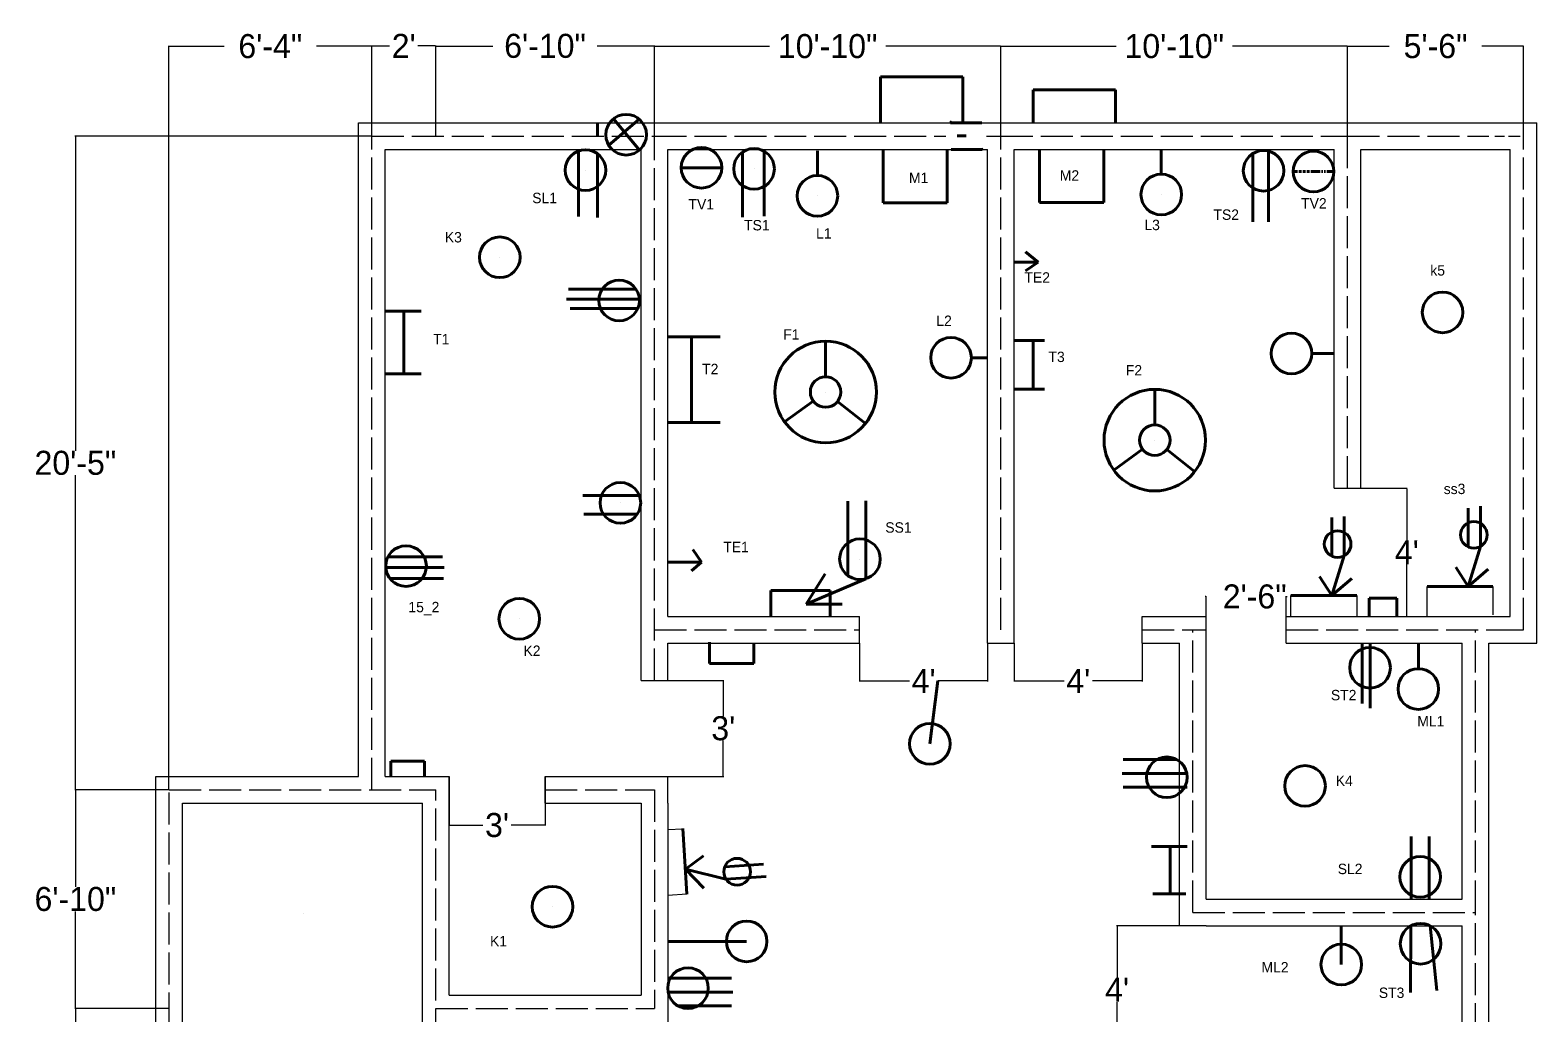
# Model space of a CAD drawing. Header units: inches. Extents: x -92 to 883, y -66 to 818.
# Drawn here: x -88 to 477, y 399 to 768 of the extents above; entities that cross this region are included whole.
import ezdxf

# ---------------------------------------------------------------- set-up
doc = ezdxf.new("R2010")
doc.units = ezdxf.units.IN
doc.header["$MEASUREMENT"] = 0
for name, pattern in [('ACAD_ISO02W100', [15, 12, -3]), ('ACAD_ISO03W100', [30, 12, -18]), ('DASHED', [0.75, 0.5, -0.25]), ('DASHED2', [0.375, 0.25, -0.125]), ('DASHEDX2', [1.5, 1, -0.5]), ('PHANTOMX2', [5, 2.5, -0.5, 0.5, -0.5, 0.5, -0.5])]:
    doc.linetypes.add(name, pattern=pattern)
doc.dimstyles.get("Standard").update_dxf_attribs({"dimtxt": 9, "dimasz": 0.18, "dimexe": 0.18, "dimexo": 0.0625, "dimgap": 0.09, "dimtad": 0, "dimtih": 1, "dimtoh": 1, "dimdec": 0, "dimzin": 0, "dimdsep": 46, "dimlunit": 3, "dimtxsty": 'Standard', "dimcen": 0.09, "dimaunit": 1, "dimadec": 0, "dimazin": 0, "dimtfac": 1, "dimtdec": 0, "dimtofl": 0, "dimtmove": 0, "dimatfit": 3, "dimfxl": 1, "dimtolj": 1, "dimtzin": 0, "dimarcsym": 0})

# ---------------------------------------------------------------- blocks, each defined once
blk = doc.blocks.new('*D2')
at = {"color": 0, "lineweight": -2}
for p, q in [((-36.21, 401.09), (-71.47, 401.09)), ((-71.29, 400.91), (-71.29, 347.68)), ((-71.29, 285.27), (-71.29, 338.5)), ((-36.21, 285.09), (-71.47, 285.09))]:
    blk.add_line(p, q, dxfattribs=at)
at = {"color": 0}
for points in [[(-71.32, 400.91), (-71.26, 400.91), (-71.29, 401.09)], [(-71.32, 285.27), (-71.26, 285.27), (-71.29, 285.09)]]:
    blk.add_solid(points, dxfattribs=at)
at = {"layer": 'Defpoints', "color": 0}
for p in [(-71.29, 401.09), (-36.14, 401.09), (-36.14, 285.09)]:
    blk.add_point(p, dxfattribs=at)
at = {"color": 0, "insert": (-71.29, 343.09), "char_height": 9, "attachment_point": 5}
blk.add_mtext('\\A1;9\'-8"', dxfattribs=at)
blk = doc.blocks.new('*D3')
at = {"color": 0, "lineweight": -2}
for p, q in [((-36.21, 483.09), (-71.47, 483.09)), ((-71.29, 482.91), (-71.29, 446.68)), ((-71.29, 401.27), (-71.29, 437.5)), ((-36.21, 401.09), (-71.47, 401.09))]:
    blk.add_line(p, q, dxfattribs=at)
at = {"color": 0}
for points in [[(-71.32, 482.91), (-71.26, 482.91), (-71.29, 483.09)], [(-71.32, 401.27), (-71.26, 401.27), (-71.29, 401.09)]]:
    blk.add_solid(points, dxfattribs=at)
at = {"layer": 'Defpoints', "color": 0}
for p in [(-71.29, 483.09), (-36.14, 483.09), (-36.14, 401.09)]:
    blk.add_point(p, dxfattribs=at)
at = {"color": 0, "insert": (-71.29, 442.09), "char_height": 9, "attachment_point": 5}
blk.add_mtext('\\A1;6\'-10"', dxfattribs=at)
blk = doc.blocks.new('*D4')
at = {"color": 0, "lineweight": -2}
for p, q in [((39.79, 728.09), (-71.47, 728.09)), ((-71.29, 727.91), (-71.29, 610.18)), ((-71.29, 483.27), (-71.29, 601)), ((-36.21, 483.09), (-71.47, 483.09))]:
    blk.add_line(p, q, dxfattribs=at)
at = {"color": 0}
for points in [[(-71.32, 727.91), (-71.26, 727.91), (-71.29, 728.09)], [(-71.32, 483.27), (-71.26, 483.27), (-71.29, 483.09)]]:
    blk.add_solid(points, dxfattribs=at)
at = {"layer": 'Defpoints', "color": 0}
for p in [(-71.29, 728.09), (39.86, 728.09), (-36.14, 483.09)]:
    blk.add_point(p, dxfattribs=at)
at = {"color": 0, "insert": (-71.29, 605.59), "char_height": 9, "attachment_point": 5}
blk.add_mtext('\\A1;20\'-5"', dxfattribs=at)
blk = doc.blocks.new('*D13')
at = {"color": 0, "lineweight": -2}
for p, q in [((342.79, 432.09), (319.23, 432.09)), ((319.41, 431.91), (319.41, 412.68)), ((319.41, 384.27), (319.41, 403.5)), ((342.79, 384.09), (319.23, 384.09))]:
    blk.add_line(p, q, dxfattribs=at)
at = {"color": 0}
for points in [[(319.38, 431.91), (319.44, 431.91), (319.41, 432.09)], [(319.38, 384.27), (319.44, 384.27), (319.41, 384.09)]]:
    blk.add_solid(points, dxfattribs=at)
at = {"layer": 'Defpoints', "color": 0}
for p in [(319.41, 432.09), (342.86, 432.09), (342.86, 384.09)]:
    blk.add_point(p, dxfattribs=at)
at = {"color": 0, "insert": (319.41, 408.09), "char_height": 9, "attachment_point": 5}
blk.add_mtext("\\A1;4'", dxfattribs=at)
blk = doc.blocks.new('*D14')
at = {"color": 0, "lineweight": -2}
for p, q in [((352.68, 555.5), (352.5, 555.5)), ((352.86, 548.15), (352.86, 555.68)), ((382.86, 548.15), (382.86, 555.68)), ((383.04, 555.5), (383.22, 555.5))]:
    blk.add_line(p, q, dxfattribs=at)
at = {"color": 0}
for points in [[(352.68, 555.53), (352.68, 555.47), (352.86, 555.5)], [(383.04, 555.53), (383.04, 555.47), (382.86, 555.5)]]:
    blk.add_solid(points, dxfattribs=at)
at = {"layer": 'Defpoints', "color": 0}
for p in [(352.86, 555.5), (352.86, 548.09), (382.86, 548.09)]:
    blk.add_point(p, dxfattribs=at)
at = {"color": 0, "insert": (371.03, 555.5), "char_height": 9, "attachment_point": 5}
blk.add_mtext('\\A1;2\'-6"', dxfattribs=at)
blk = doc.blocks.new('*D15')
at = {"color": 0, "lineweight": -2}
for p, q in [((410.92, 596.09), (428.26, 596.09)), ((428.08, 595.91), (428.08, 576.68)), ((428.08, 548.27), (428.08, 567.5)), ((410.92, 548.09), (428.26, 548.09))]:
    blk.add_line(p, q, dxfattribs=at)
at = {"color": 0}
for points in [[(428.05, 595.91), (428.11, 595.91), (428.08, 596.09)], [(428.05, 548.27), (428.11, 548.27), (428.08, 548.09)]]:
    blk.add_solid(points, dxfattribs=at)
at = {"layer": 'Defpoints', "color": 0}
for p in [(410.86, 596.09), (410.86, 548.09), (428.08, 548.09)]:
    blk.add_point(p, dxfattribs=at)
at = {"color": 0, "insert": (428.08, 572.09), "char_height": 9, "attachment_point": 5}
blk.add_mtext("\\A1;4'", dxfattribs=at)
blk = doc.blocks.new('*D16')
at = {"color": 0, "lineweight": -2}
for p, q in [((280.86, 538.03), (280.86, 523.72)), ((328.86, 538.03), (328.86, 523.72)), ((281.04, 523.9), (299.52, 523.9)), ((328.68, 523.9), (310.2, 523.9))]:
    blk.add_line(p, q, dxfattribs=at)
at = {"color": 0}
for points in [[(281.04, 523.93), (281.04, 523.87), (280.86, 523.9)], [(328.68, 523.93), (328.68, 523.87), (328.86, 523.9)]]:
    blk.add_solid(points, dxfattribs=at)
at = {"layer": 'Defpoints', "color": 0}
for p in [(280.86, 538.09), (328.86, 538.09), (328.86, 523.9)]:
    blk.add_point(p, dxfattribs=at)
at = {"color": 0, "insert": (304.86, 523.9), "char_height": 9, "attachment_point": 5}
blk.add_mtext("\\A1;4'", dxfattribs=at)
blk = doc.blocks.new('*D17')
at = {"color": 0, "lineweight": -2}
for p, q in [((222.86, 538.03), (222.86, 523.72)), ((270.86, 538.03), (270.86, 523.72)), ((223.04, 523.9), (241.52, 523.9)), ((270.68, 523.9), (252.2, 523.9))]:
    blk.add_line(p, q, dxfattribs=at)
at = {"color": 0}
for points in [[(223.04, 523.93), (223.04, 523.87), (222.86, 523.9)], [(270.68, 523.93), (270.68, 523.87), (270.86, 523.9)]]:
    blk.add_solid(points, dxfattribs=at)
at = {"layer": 'Defpoints', "color": 0}
for p in [(222.86, 538.09), (270.86, 538.09), (270.86, 523.9)]:
    blk.add_point(p, dxfattribs=at)
at = {"color": 0, "insert": (246.86, 523.9), "char_height": 9, "attachment_point": 5}
blk.add_mtext("\\A1;4'", dxfattribs=at)
blk = doc.blocks.new('*D18')
at = {"color": 0, "lineweight": -2}
for p, q in [((150.92, 524.09), (171.9, 524.09)), ((171.72, 523.91), (171.72, 510.68)), ((171.72, 488.27), (171.72, 501.5)), ((150.92, 488.09), (171.9, 488.09))]:
    blk.add_line(p, q, dxfattribs=at)
at = {"color": 0}
for points in [[(171.69, 523.91), (171.75, 523.91), (171.72, 524.09)], [(171.69, 488.27), (171.75, 488.27), (171.72, 488.09)]]:
    blk.add_solid(points, dxfattribs=at)
at = {"layer": 'Defpoints', "color": 0}
for p in [(150.86, 524.09), (171.72, 524.09), (150.86, 488.09)]:
    blk.add_point(p, dxfattribs=at)
at = {"color": 0, "insert": (171.72, 506.09), "char_height": 9, "attachment_point": 5}
blk.add_mtext("\\A1;3'", dxfattribs=at)
blk = doc.blocks.new('*D19')
at = {"color": 0, "lineweight": -2}
for p, q in [((68.86, 488.03), (68.86, 469.64)), ((104.86, 488.03), (104.86, 469.64)), ((69.04, 469.82), (81.52, 469.82)), ((104.68, 469.82), (92.2, 469.82))]:
    blk.add_line(p, q, dxfattribs=at)
at = {"color": 0}
for points in [[(69.04, 469.85), (69.04, 469.79), (68.86, 469.82)], [(104.68, 469.85), (104.68, 469.79), (104.86, 469.82)]]:
    blk.add_solid(points, dxfattribs=at)
at = {"layer": 'Defpoints', "color": 0}
for p in [(68.86, 488.09), (104.86, 488.09), (68.86, 469.82)]:
    blk.add_point(p, dxfattribs=at)
at = {"color": 0, "insert": (86.86, 469.82), "char_height": 9, "attachment_point": 5}
blk.add_mtext("\\A1;3'", dxfattribs=at)
blk = doc.blocks.new('*D21')
at = {"color": 0, "lineweight": -2}
for p, q in [((-36.21, 483.15), (-36.21, 761.99)), ((-36.03, 761.81), (-15.52, 761.81)), ((39.68, 761.81), (19.16, 761.81)), ((39.86, 728.15), (39.86, 761.99))]:
    blk.add_line(p, q, dxfattribs=at)
at = {"color": 0}
for points in [[(-36.03, 761.84), (-36.03, 761.78), (-36.21, 761.81)], [(39.68, 761.84), (39.68, 761.78), (39.86, 761.81)]]:
    blk.add_solid(points, dxfattribs=at)
at = {"layer": 'Defpoints', "color": 0}
for p in [(39.86, 761.81), (39.86, 728.09), (-36.21, 483.09)]:
    blk.add_point(p, dxfattribs=at)
at = {"color": 0, "insert": (1.82, 761.81), "char_height": 9, "attachment_point": 5}
blk.add_mtext('\\A1;6\'-4"', dxfattribs=at)
blk = doc.blocks.new('*D22')
at = {"color": 0, "lineweight": -2}
for p, q in [((145.86, 728.15), (145.86, 761.99)), ((146.04, 761.81), (189.02, 761.81)), ((275.68, 761.81), (232.7, 761.81)), ((275.86, 728.15), (275.86, 761.99))]:
    blk.add_line(p, q, dxfattribs=at)
at = {"color": 0}
for points in [[(146.04, 761.84), (146.04, 761.78), (145.86, 761.81)], [(275.68, 761.84), (275.68, 761.78), (275.86, 761.81)]]:
    blk.add_solid(points, dxfattribs=at)
at = {"layer": 'Defpoints', "color": 0}
for p in [(275.86, 761.81), (145.86, 728.09), (275.86, 728.09)]:
    blk.add_point(p, dxfattribs=at)
at = {"color": 0, "insert": (210.86, 761.81), "char_height": 9, "attachment_point": 5}
blk.add_mtext('\\A1;10\'-10"', dxfattribs=at)
blk = doc.blocks.new('*D23')
at = {"color": 0, "lineweight": -2}
for p, q in [((275.86, 728.15), (275.86, 761.99)), ((276.04, 761.81), (319.02, 761.81)), ((405.68, 761.81), (362.7, 761.81)), ((405.86, 728.15), (405.86, 761.99))]:
    blk.add_line(p, q, dxfattribs=at)
at = {"color": 0}
for points in [[(276.04, 761.84), (276.04, 761.78), (275.86, 761.81)], [(405.68, 761.84), (405.68, 761.78), (405.86, 761.81)]]:
    blk.add_solid(points, dxfattribs=at)
at = {"layer": 'Defpoints', "color": 0}
for p in [(405.86, 761.81), (275.86, 728.09), (405.86, 728.09)]:
    blk.add_point(p, dxfattribs=at)
at = {"color": 0, "insert": (340.86, 761.81), "char_height": 9, "attachment_point": 5}
blk.add_mtext('\\A1;10\'-10"', dxfattribs=at)
blk = doc.blocks.new('*D24')
at = {"color": 0, "lineweight": -2}
for p, q in [((405.86, 728.15), (405.86, 761.99)), ((406.04, 761.81), (421.52, 761.81)), ((471.68, 761.81), (456.2, 761.81)), ((471.86, 728.15), (471.86, 761.99))]:
    blk.add_line(p, q, dxfattribs=at)
at = {"color": 0}
for points in [[(406.04, 761.84), (406.04, 761.78), (405.86, 761.81)], [(471.68, 761.84), (471.68, 761.78), (471.86, 761.81)]]:
    blk.add_solid(points, dxfattribs=at)
at = {"layer": 'Defpoints', "color": 0}
for p in [(471.86, 761.81), (405.86, 728.09), (471.86, 728.09)]:
    blk.add_point(p, dxfattribs=at)
at = {"color": 0, "insert": (438.86, 761.81), "char_height": 9, "attachment_point": 5}
blk.add_mtext('\\A1;5\'-6"', dxfattribs=at)
blk = doc.blocks.new('*D25')
at = {"color": 0, "lineweight": -2}
for p, q in [((39.86, 728.21), (39.86, 762.12)), ((40.04, 761.94), (46.52, 761.94)), ((63.68, 761.94), (57.2, 761.94)), ((63.86, 728.15), (63.86, 762.12))]:
    blk.add_line(p, q, dxfattribs=at)
at = {"color": 0}
for points in [[(40.04, 761.97), (40.04, 761.91), (39.86, 761.94)], [(63.68, 761.97), (63.68, 761.91), (63.86, 761.94)]]:
    blk.add_solid(points, dxfattribs=at)
at = {"layer": 'Defpoints', "color": 0}
for p in [(63.86, 761.94), (39.86, 728.15), (63.86, 728.09)]:
    blk.add_point(p, dxfattribs=at)
at = {"color": 0, "insert": (51.86, 761.94), "char_height": 9, "attachment_point": 5}
blk.add_mtext("\\A1;2'", dxfattribs=at)
blk = doc.blocks.new('*D26')
at = {"color": 0, "lineweight": -2}
for p, q in [((63.86, 728.21), (63.86, 762.08)), ((64.04, 761.9), (85.27, 761.9)), ((145.68, 761.9), (124.45, 761.9)), ((145.86, 728.21), (145.86, 762.08))]:
    blk.add_line(p, q, dxfattribs=at)
at = {"color": 0}
for points in [[(64.04, 761.93), (64.04, 761.87), (63.86, 761.9)], [(145.68, 761.93), (145.68, 761.87), (145.86, 761.9)]]:
    blk.add_solid(points, dxfattribs=at)
at = {"layer": 'Defpoints', "color": 0}
for p in [(145.86, 761.9), (63.86, 728.15), (145.86, 728.15)]:
    blk.add_point(p, dxfattribs=at)
at = {"color": 0, "insert": (104.86, 761.9), "char_height": 9, "attachment_point": 5}
blk.add_mtext('\\A1;6\'-10"', dxfattribs=at)

msp = doc.modelspace()

# ---------------------------------------------------------------- linework, layer by layer
for p, q in [((63.86, 733.09), (63.86, 749.06)), ((34.86, 733.09), (256.93, 733.09)), ((34.86, 488.09), (34.86, 733.09)), ((268.68, 733.09), (458.86, 733.09)), ((458.86, 733.09), (476.86, 733.09)), ((476.86, 538.09), (476.86, 733.09)), ((461.08, 728.09), (464.7, 728.09)), ((466.16, 728.09), (470.57, 728.09)), ((44.86, 723.09), (140.86, 723.09)), ((44.86, 488.09), (44.86, 723.09)), ((140.86, 524.09), (140.86, 723.09)), ((150.86, 548.09), (150.86, 723.09)), ((150.86, 723.09), (257.17, 723.09)), ((268.43, 723.09), (270.86, 723.09)), ((270.86, 538.09), (270.86, 723.09)), ((280.86, 538.09), (280.86, 723.09)), ((280.86, 723.09), (400.86, 723.09)), ((400.86, 596.09), (400.86, 723.09)), ((410.86, 596.09), (410.86, 723.09)), ((410.86, 723.09), (458.86, 723.09)), ((458.86, 723.09), (466.86, 723.09)), ((466.86, 548.09), (466.86, 723.09)), ((400.86, 596.09), (410.86, 596.09)), ((384.6, 548.09), (384.6, 555.88)), ((409.28, 555.88), (409.28, 548.09)), ((435.71, 548.26), (435.71, 559.33)), ((460.39, 559.33), (460.39, 548.62)), ((150.86, 548.09), (222.86, 548.09)), ((222.86, 538.09), (222.86, 548.09)), ((328.86, 548.09), (352.86, 548.09)), ((328.86, 538.09), (328.86, 548.09)), ((352.86, 442.09), (352.86, 548.09)), ((382.86, 538.09), (382.86, 548.09)), ((382.86, 548.09), (400.86, 548.09)), ((400.86, 548.09), (410.86, 548.09)), ((410.86, 548.09), (458.86, 548.09)), ((458.86, 548.09), (466.86, 548.09)), ((458.86, 543.09), (471.86, 543.09)), ((150.86, 538.09), (222.86, 538.09)), ((150.86, 524.09), (150.86, 538.09)), ((270.86, 538.09), (280.86, 538.09)), ((328.86, 538.09), (342.86, 538.09)), ((342.86, 432.09), (342.86, 538.09)), ((382.86, 538.09), (448.86, 538.09)), ((448.86, 442.09), (448.86, 538.09)), ((458.86, 538.09), (476.86, 538.09)), ((458.86, 290.09), (458.86, 538.09)), ((140.86, 524.09), (150.86, 524.09)), ((-41.14, -29.91), (-41.14, 488.09)), ((-41.14, 488.09), (34.86, 488.09)), ((44.86, 488.09), (68.86, 488.09)), ((68.86, 406.09), (68.86, 488.09)), ((104.86, 478.09), (104.86, 488.09)), ((104.86, 488.09), (150.86, 488.09)), ((150.86, 478.09), (150.86, 488.09)), ((-31.14, -19.91), (-31.14, 478.09)), ((-31.14, 478.09), (58.86, 478.09)), ((58.86, 374.09), (58.86, 478.09)), ((104.86, 478.09), (140.86, 478.09)), ((140.86, 478.09), (140.86, 406.09)), ((150.86, 478.09), (150.86, 396.09)), ((150.86, 468.14), (156.51, 468.5)), ((158.1, 443.98), (150.86, 443.51)), ((352.86, 442.09), (448.86, 442.09)), ((352.86, 432.09), (342.86, 432.09)), ((352.86, 432.09), (448.86, 432.09)), ((448.86, 336.09), (448.86, 432.09)), ((68.86, 406.09), (140.86, 406.09))]:
    msp.add_line(p, q)
at = {"lineweight": 106}
for p, q in [((230.66, 750.35), (261.6, 750.35)), ((230.66, 733.09), (230.66, 750.35)), ((261.6, 750.35), (261.6, 733.09)), ((287.93, 745.44), (318.87, 745.44)), ((287.93, 733.09), (287.93, 745.44)), ((318.87, 745.44), (318.87, 733.09)), ((124.5, 733.09), (124.5, 728.09)), ((128.77, 724.68), (140.12, 734.53)), ((130.55, 734.62), (140.24, 722.85)), ((256.93, 733.09), (268.68, 733.09)), ((135.28, 728.64), (135.28, 728.64)), ((230.66, 728), (230.66, 728.09)), ((262.8, 728.23), (259.4, 728.23)), ((262.8, 728.23), (262.8, 728.23)), ((117.47, 722.57), (117.47, 698)), ((124.5, 721.55), (124.5, 697.61)), ((178.86, 722.08), (178.86, 697.79)), ((187.01, 722.46), (187.01, 698.16)), ((207.02, 713.34), (207.02, 722.56)), ((231.65, 720.75), (231.65, 723.09)), ((231.65, 720.75), (231.65, 703.16)), ((255.71, 720.75), (255.71, 723.09)), ((255.71, 703.16), (255.71, 720.75)), ((257.17, 723.09), (268.83, 723.09)), ((268.61, 723.29), (268.83, 723.09)), ((290.32, 720.78), (290.32, 723.09)), ((290.32, 720.78), (290.32, 703.2)), ((314.38, 720.78), (314.38, 723.09)), ((314.38, 703.2), (314.38, 720.78)), ((336, 713.86), (336, 723.09)), ((370.3, 721.6), (370.3, 696.02)), ((376.24, 723.09), (376.24, 707.75)), ((120.01, 715.38), (120.01, 715.38)), ((163.53, 716.26), (163.53, 716.26)), ((163.53, 716.26), (171.16, 716.26)), ((183.24, 715.84), (183.24, 715.84)), ((376.24, 707.75), (376.24, 696.02)), ((207.02, 705.71), (207.02, 705.71)), ((231.65, 703.16), (255.71, 703.16)), ((290.32, 703.2), (314.38, 703.2)), ((336, 706.24), (336, 706.24)), ((289.82, 680.82), (285.07, 684.68)), ((87.88, 682.7), (87.88, 682.7)), ((280.86, 680.82), (289.82, 680.82)), ((289.82, 680.82), (285.07, 677.56)), ((112.97, 666.94), (140.27, 666.94)), ((113.6, 670.76), (138.99, 670.76)), ((44.86, 662.52), (58.43, 662.52)), ((51.96, 662.52), (51.96, 639.01)), ((114.24, 663.44), (139.63, 663.44)), ((132.65, 666.52), (132.65, 666.52)), ((150.86, 652.88), (170.6, 652.88)), ((159.84, 652.88), (159.84, 620.71)), ((210.09, 637.91), (210.09, 651.24)), ((280.86, 651.56), (287.98, 651.56)), ((287.98, 651.56), (287.98, 633.3)), ((287.98, 651.56), (292.2, 651.56)), ((264.76, 645.04), (270.86, 645.04)), ((392.46, 646.63), (400.86, 646.63)), ((44.86, 639.01), (58.43, 639.01)), ((280.86, 633.3), (287.98, 633.3)), ((287.98, 633.3), (292.2, 633.3)), ((333.55, 619.87), (333.55, 633.19)), ((205.47, 628.82), (194.71, 620.96)), ((210.09, 632.19), (210.09, 632.19)), ((210.09, 632.19), (210.09, 632.19)), ((210.09, 632.19), (210.09, 632.19)), ((210.09, 632.19), (210.09, 632.19)), ((214.58, 628.65), (225.03, 620.39)), ((150.86, 620.71), (170.6, 620.71)), ((328.94, 610.78), (318.17, 602.92)), ((333.55, 614.15), (333.55, 614.15)), ((333.55, 614.15), (333.55, 614.15)), ((333.55, 614.15), (333.55, 614.15)), ((333.55, 614.15), (333.55, 614.15)), ((338.04, 610.61), (348.5, 602.35)), ((119.02, 593.34), (140.24, 593.34)), ((133.11, 590.64), (133.11, 590.64)), ((218.48, 563.37), (218.48, 591.23)), ((225.15, 562.21), (225.15, 591.44)), ((455.74, 589.35), (455.74, 574.3)), ((119.45, 586.45), (139.48, 586.45)), ((404.63, 570.85), (404.63, 585.49)), ((163.51, 568.4), (160.25, 573.14)), ((404.63, 570.85), (399.96, 555.88)), ((455.74, 574.3), (451.07, 559.33)), ((67.04, 566.38), (45.12, 566.38)), ((66.46, 570.46), (45.96, 570.46)), ((52.72, 566.94), (52.72, 566.94)), ((150.86, 568.4), (163.51, 568.4)), ((163.51, 568.4), (159.84, 565.1)), ((222.98, 569.52), (222.98, 569.52)), ((451.07, 559.33), (446.44, 566.48)), ((451.07, 559.33), (458.6, 565.77)), ((66.75, 562.31), (46.67, 562.31)), ((202.85, 552.7), (209.98, 564)), ((225.15, 562.21), (202.85, 552.7)), ((399.96, 555.88), (395.33, 563.03)), ((399.96, 555.88), (407.49, 562.31)), ((189.56, 548.09), (189.56, 557.81)), ((189.56, 557.81), (211.79, 557.81)), ((211.79, 557.81), (211.79, 548.09)), ((399.96, 555.88), (399.96, 555.88)), ((399.96, 555.88), (399.96, 555.88)), ((413.95, 548.09), (413.95, 554.94)), ((413.95, 554.94), (424.34, 554.94)), ((424.34, 554.94), (424.34, 548.09)), ((451.07, 559.33), (451.07, 559.33)), ((451.07, 559.33), (451.07, 559.33)), ((202.85, 552.7), (216.27, 552.7)), ((95.21, 547.19), (95.21, 547.19)), ((166.58, 538.44), (166.58, 530.45)), ((183.15, 530.45), (183.15, 537.87)), ((411.28, 515.47), (411.28, 538.09)), ((414.28, 528.83), (414.28, 538.09)), ((432.4, 528.47), (432.4, 538.09)), ((166.58, 530.45), (183.15, 530.45)), ((414.28, 528.83), (414.28, 513.67)), ((249.2, 500.31), (252.2, 523.9)), ((47.01, 493.77), (59.71, 493.77)), ((47.01, 488.09), (47.01, 493.77)), ((59.71, 493.77), (59.71, 488.09)), ((321.75, 494.42), (341.8, 494.42)), ((321.31, 489.22), (345.57, 489.22)), ((321.75, 484.02), (345.71, 484.02)), ((429.72, 465.59), (429.72, 442.09)), ((436.47, 465.59), (436.47, 442.09)), ((157.5, 453.28), (164.33, 458.36)), ((339.3, 461.85), (332.31, 461.85)), ((339.3, 461.85), (339.3, 444.13)), ((339.3, 461.85), (345.75, 461.85)), ((172.73, 449.58), (157.5, 453.28)), ((157.5, 453.28), (157.5, 453.28)), ((157.5, 453.28), (157.5, 453.28)), ((157.5, 453.28), (164.4, 446.18)), ((187.75, 450.55), (172.73, 449.58)), ((339.3, 444.13), (332.84, 444.13)), ((339.3, 444.13), (339.3, 444.13)), ((339.3, 444.13), (339.3, 444.13)), ((339.3, 444.13), (339.3, 444.13)), ((339.3, 444.13), (339.3, 444.13)), ((339.3, 444.13), (339.3, 444.13)), ((339.3, 444.13), (345.21, 444.13)), ((14.12, 436.69), (14.12, 436.69)), ((107.66, 439.26), (107.66, 439.26)), ((403.51, 417.56), (403.51, 432.09)), ((429.4, 407.08), (429.61, 432.09)), ((439.38, 407.8), (436.89, 432.09)), ((180.48, 426.25), (150.86, 426.25)), ((174.82, 412.47), (150.86, 412.47)), ((175.25, 407.26), (150.99, 407.26)), ((174.82, 402.06), (154.76, 402.06))]:
    msp.add_line(p, q, dxfattribs=at)
at = {"linetype": 'ACAD_ISO02W100'}
for p, q in [((39.86, 728.09), (145.86, 728.09)), ((39.86, 483.09), (39.86, 728.09)), ((145.86, 728.09), (255.18, 728.09)), ((145.86, 524.09), (145.86, 728.09)), ((270.43, 728.09), (275.86, 728.09)), ((275.86, 728.09), (405.86, 728.09)), ((275.86, 543.09), (275.86, 728.09)), ((405.86, 728.09), (458.86, 728.09)), ((405.86, 596.09), (405.86, 728.09)), ((471.86, 543.09), (471.86, 728.09)), ((145.86, 543.09), (222.86, 543.09)), ((328.86, 543.09), (352.86, 543.09)), ((347.86, 437.09), (347.86, 543.09)), ((382.86, 543.09), (471.86, 543.09)), ((382.86, 543.09), (453.86, 543.09)), ((453.86, 437.09), (453.86, 543.09)), ((-36.14, -24.91), (-36.14, 483.09)), ((-36.14, 483.09), (58.86, 483.09)), ((63.86, 374.09), (63.86, 483.09)), ((104.86, 483.09), (145.86, 483.09)), ((145.86, 483.09), (145.86, 401.09)), ((347.86, 437.09), (453.86, 437.09)), ((453.86, 331.09), (453.86, 437.09)), ((63.86, 401.09), (145.86, 401.09))]:
    msp.add_line(p, q, dxfattribs=at)
at = {"linetype": 'DASHED2', "lineweight": 106}
msp.add_line((171.16, 716.26), (155.91, 716.26), dxfattribs=at)
at = {"linetype": 'DASHEDX2', "lineweight": 106}
msp.add_line((393.07, 714.85), (385.45, 714.85), dxfattribs=at)
at = {"linetype": 'DASHED', "lineweight": 106}
msp.add_line((393.07, 714.85), (393.07, 714.85), dxfattribs=at)
at = {"linetype": 'PHANTOMX2', "lineweight": 106}
msp.add_line((393.07, 714.85), (400.86, 714.85), dxfattribs=at)
at = {"lineweight": 90}
for p, q in [((451.09, 588.63), (451.09, 574.11)), ((399.98, 585.18), (399.98, 570.66)), ((186.74, 455.14), (172.24, 454.21))]:
    msp.add_line(p, q, dxfattribs=at)
at = {"lineweight": 100}
for p, q in [((384.6, 555.88), (409.28, 555.88)), ((435.71, 559.33), (460.39, 559.33)), ((156.51, 468.61), (158.1, 443.98))]:
    msp.add_line(p, q, dxfattribs=at)
at = {"linetype": 'ACAD_ISO03W100'}
msp.add_line((-36.14, 483.09), (63.86, 483.09), dxfattribs=at)
at = {"lineweight": 106}
for centre, radius in [((135.28, 728.64), 7.62), ((163.53, 716.26), 7.62), ((183.24, 715.84), 7.62), ((120.01, 715.38), 7.62), ((374.36, 715.14), 7.62), ((393.07, 714.85), 7.62), ((207.02, 705.71), 7.62), ((336, 706.24), 7.62), ((87.88, 682.7), 7.62), ((132.65, 666.52), 7.62), ((441.49, 662.04), 7.62), ((210.09, 632.19), 19.04), ((257.13, 645.04), 7.62), ((384.83, 646.63), 7.62), ((210.09, 632.19), 5.72), ((333.55, 614.15), 19.04), ((333.55, 614.15), 5.72), ((133.11, 590.64), 7.62), ((453.24, 578.63), 5), ((222.98, 569.52), 7.62), ((402.13, 575.18), 5), ((52.72, 566.94), 7.62), ((95.21, 547.19), 7.62), ((414.28, 528.83), 7.62), ((432.4, 520.85), 7.62), ((249.2, 500.31), 7.62), ((338.09, 487.77), 7.62), ((389.91, 484.53), 7.62), ((433.09, 450.45), 7.62), ((176.89, 452.36), 5), ((107.66, 439.26), 7.62), ((180.48, 426.25), 7.62), ((433.25, 425.39), 7.62), ((403.51, 417.56), 7.62), ((158.48, 408.71), 7.62)]:
    msp.add_circle(centre, radius, dxfattribs=at)
for start, end in [(135.092, 140.4048), (317.6031, 319.6345)]:
    msp.add_arc((262.8, 728.23), 7.62, start, end, dxfattribs=at)

# ---------------------------------------------------------------- texts
at = {"lineweight": 106, "char_height": 3.9, "width": 189.6898, "attachment_point": 1}
for s, insert in [('M1', (241.36, 714.43)), ('M2', (297.94, 715.32)), ('SL1', (100.06, 706.88)), ('TV1', (158.67, 704.53)), ('TV2', (388.45, 704.88)), ('TS1', (179.52, 696.68)), ('L3', (329.66, 696.77)), ('TS2', (355.57, 700.63)), ('K3', (67.28, 692.15)), ('L1', (206.51, 693.61)), ('k5', (436.89, 679.74)), ('  TE2', (281.79, 677.09)), ('F1', (194.21, 655.73)), ('L2', (251.62, 660.85)), ('T1', (62.91, 653.95)), ('T3', (293.69, 647.32)), ('T2', (163.8, 642.76)), ('F2', (322.7, 642.29)), ('ss3', (441.92, 597.83)), ('SS1', (232.48, 583.37)), ('TE1', (171.72, 576.04)), ('15_2', (53.62, 553.53)), ('K2', (96.78, 537.16)), ('ST2', (399.61, 520.53)), ('ML1', (432.01, 510.74)), ('K4', (401.42, 488.43)), ('SL2', (402.17, 455.37)), ('K1', (84.24, 428.3)), ('\\pt15.6;ML2', (373.58, 418.5)), ('ST3', (417.59, 408.94))]:
    msp.add_mtext(s, dxfattribs=dict(at, insert=insert))

# ---------------------------------------------------------------- dimensions: what is measured, and where the dimension line sits
for base, p1, p2, picture, middle in [((39.86, 761.81), (-36.21, 483.09), (39.86, 728.09), '*D21', (1.82, 761.81)), ((63.86, 761.94), (39.86, 728.15), (63.86, 728.09), '*D25', (51.86, 761.94)), ((145.86, 761.9), (63.86, 728.15), (145.86, 728.15), '*D26', (104.86, 761.9)), ((270.86, 523.9), (222.86, 538.09), (270.86, 538.09), '*D17', (246.86, 523.9)), ((328.86, 523.9), (280.86, 538.09), (328.86, 538.09), '*D16', (304.86, 523.9)), ((68.86, 469.82), (104.86, 488.09), (68.86, 488.09), '*D19', (86.86, 469.82))]:
    dim = msp.add_linear_dim(base=base, p1=p1, p2=p2, dimstyle='Standard')
    dim.commit()
    dim.dimension.update_dxf_attribs({"geometry": picture, "text_midpoint": middle})
for base, p1, p2, picture, middle in [((275.86, 761.81), (145.86, 728.09), (275.86, 728.09), '*D22', (210.86, 761.81)), ((405.86, 761.81), (275.86, 728.09), (405.86, 728.09), '*D23', (340.86, 761.81)), ((471.86, 761.81), (405.86, 728.09), (471.86, 728.09), '*D24', (438.86, 761.81))]:
    dim = msp.add_linear_dim(base=base, p1=p1, p2=p2, dimstyle='Standard', override={"dimtmove": 1})
    dim.commit()
    dim.dimension.update_dxf_attribs({"geometry": picture, "text_midpoint": middle})
for base, p1, p2, picture, middle in [((-71.29, 728.09), (-36.14, 483.09), (39.86, 728.09), '*D4', (-71.29, 605.59)), ((-71.29, 483.09), (-36.14, 401.09), (-36.14, 483.09), '*D3', (-71.29, 442.09)), ((-71.29, 401.09), (-36.14, 285.09), (-36.14, 401.09), '*D2', (-71.29, 343.09))]:
    dim = msp.add_linear_dim(base=base, p1=p1, p2=p2, angle=90, dimstyle='Standard', override={"dimtmove": 1})
    dim.commit()
    dim.dimension.update_dxf_attribs({"geometry": picture, "text_midpoint": middle})
for base, p1, p2, picture, middle in [((428.08, 548.09), (410.86, 596.09), (410.86, 548.09), '*D15', (428.08, 572.09)), ((171.72, 524.09), (150.86, 488.09), (150.86, 524.09), '*D18', (171.72, 506.09)), ((319.41, 432.09), (342.86, 384.09), (342.86, 432.09), '*D13', (319.41, 408.09))]:
    dim = msp.add_linear_dim(base=base, p1=p1, p2=p2, angle=90, dimstyle='Standard')
    dim.commit()
    dim.dimension.update_dxf_attribs({"geometry": picture, "text_midpoint": middle})
dim = msp.add_linear_dim(base=(352.86, 555.5), p1=(382.86, 548.09), p2=(352.86, 548.09), dimstyle='Standard')
dim.commit()
dim.dimension.update_dxf_attribs({"geometry": '*D14', "text_midpoint": (371.03, 555.5), "dimtype": 160})

doc.saveas('drawing.dxf')
